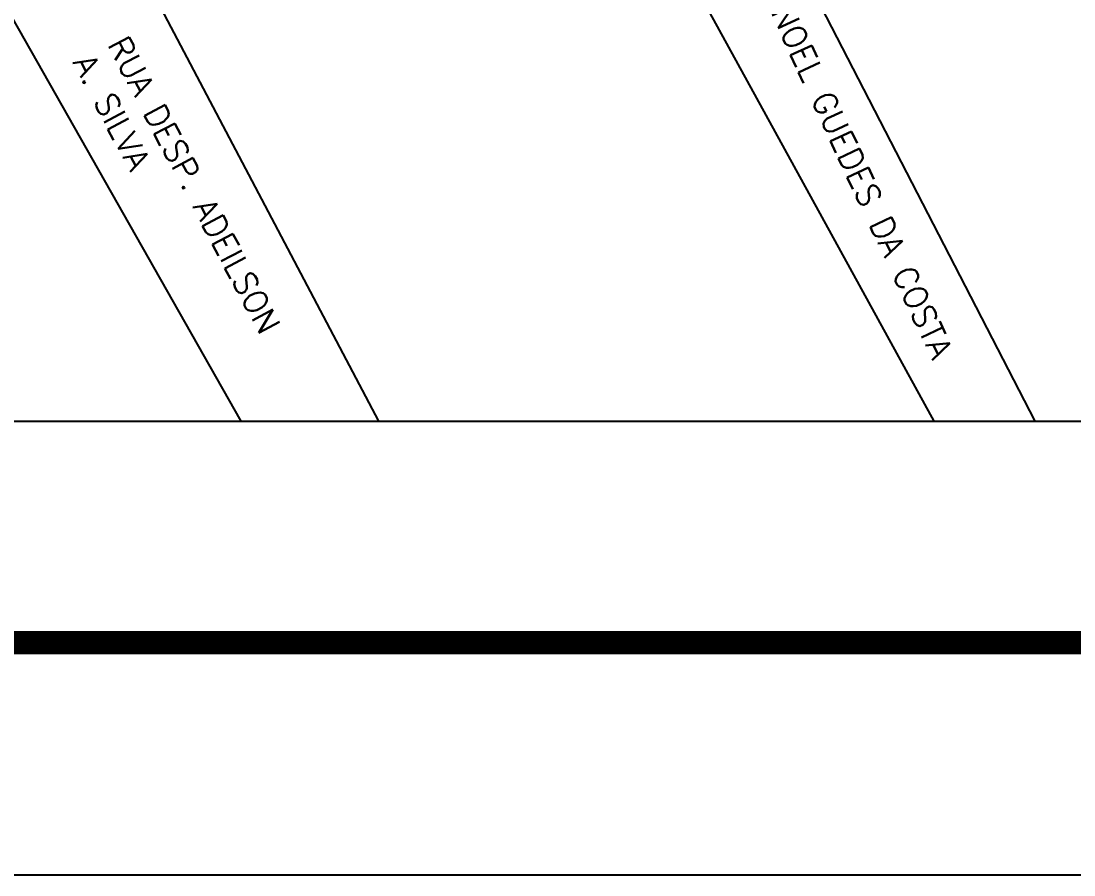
# Model space of a CAD drawing. Header units: metres. Extents: x 3162.2 to 3239.3, y 1435.1 to 1475.8.
# Drawn here: x 3200.551 to 3204.604, y 1438.186 to 1441.474 of the extents above; entities that cross this region are included whole.
import ezdxf

# ---------------------------------------------------------------- set-up
doc = ezdxf.new("R2010")
doc.units = ezdxf.units.M
for name, color, linetype in [('ARQ-FOLHA', 7, 'Continuous'), ('DIAGRAMA', 7, 'Continuous'), ('LEGENDA_TEXTO', 136, 'Continuous')]:
    doc.layers.add(name, color=color, linetype=linetype)
doc.styles.add('ROMANS', font='romans.shx', dxfattribs={"height": 0.2})

# ---------------------------------------------------------------- blocks, each defined once
blk = doc.blocks.new('FOLHA A2')
at = {"layer": 'ARQ-FOLHA'}
blk.add_line((0, -420), (594, -420), dxfattribs=at)
at = {"layer": 'ARQ-FOLHA', "const_width": 1}
blk.add_lwpolyline([(25, -410), (584, -410), (584, -10), (25, -10), (25, -410)], dxfattribs=at)

msp = doc.modelspace()

# ---------------------------------------------------------------- linework, layer by layer
at = {"layer": 'DIAGRAMA'}
for p, q in [((3202.1619, 1443.4024), (3204.0651, 1439.9331)), ((3200.6625, 1442.3317), (3201.9272, 1439.9331)), ((3200.2165, 1442.0131), (3201.3968, 1439.9331)), ((3203.3958, 1441.9849), (3204.4534, 1439.9331)), ((3195.0948, 1439.9331), (3208.3491, 1439.9331))]:
    msp.add_line(p, q, dxfattribs=at)

# ---------------------------------------------------------------- block references
at = {"layer": 'ARQ-FOLHA', "xscale": 0.08944633452801547, "yscale": 0.08944633452801547, "zscale": 0.08944633452801547}
msp.add_blockref('FOLHA A2', (3172.7616, 1475.7531), dxfattribs=at)

# ---------------------------------------------------------------- texts
at = {"layer": 'LEGENDA_TEXTO', "char_height": 0.089582, "attachment_point": 1, "style": 'ROMANS'}
for s, width, insert, rotation in [('RUA MANOEL GUEDES DA COSTA', 1.990711, (3203.3248, 1441.9612), 294.8897), ('RUA DESP. ADEILSON A. SILVA', 1.468011, (3200.9599, 1441.4258), 297.8006)]:
    msp.add_mtext_dynamic_manual_height_columns(s, width=width, gutter_width=0.0448, heights=[0], dxfattribs=dict(at, insert=insert, rotation=rotation))

doc.saveas('drawing.dxf')
